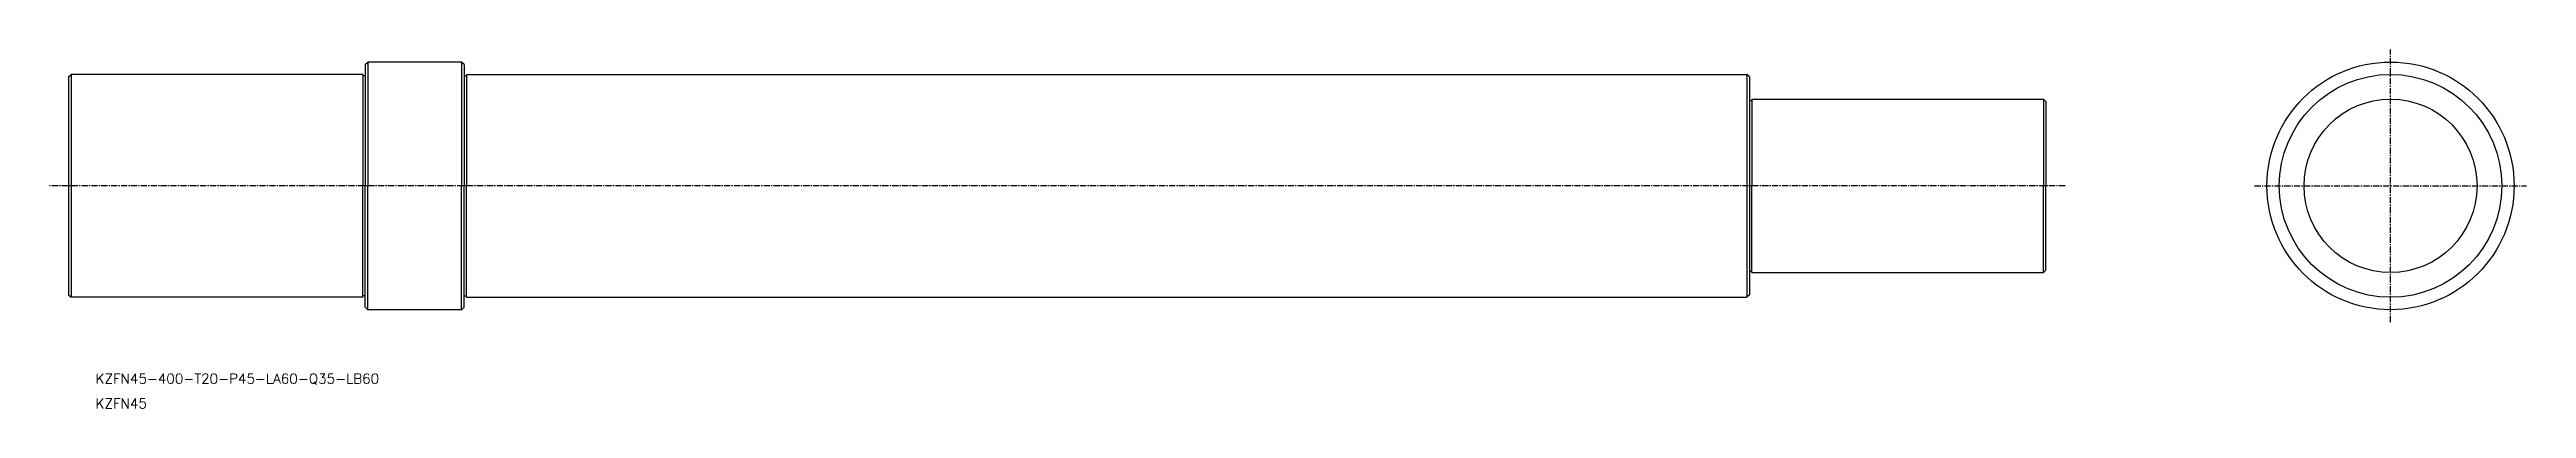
# Model space of a CAD drawing. Extents: x -21507 to -19844, y 30600 to 32306.
# Drawn here: x -21507 to -21006, y 32234 to 32306 of the extents above; entities outside this region: 1.
import ezdxf

# ---------------------------------------------------------------- set-up
doc = ezdxf.new("R2010")
doc.units = 0
doc.header["$PDMODE"] = 1
doc.linetypes.add('CENTER', pattern=[2, 1.25, -0.25, 0.25, -0.25])
doc.layers.get('0').update_dxf_attribs({"linetype": 'CONTINUOUS'})
doc.layers.add('CENTER', color=1, linetype='CENTER')
doc.styles.add('MISUMI', font='txt.shx')

msp = doc.modelspace()

# ---------------------------------------------------------------- linework, layer by layer
at = {"color": 7, "linetype": 'CONTINUOUS'}
for p, q in [((-21443.37, 32303.33), (-21442.87, 32303.83)), ((-21443.37, 32303.33), (-21443.37, 32278.83)), ((-21423.87, 32303.83), (-21442.87, 32303.83)), ((-21442.87, 32303.83), (-21442.87, 32278.83)), ((-21423.87, 32303.83), (-21423.87, 32278.83)), ((-21423.37, 32303.33), (-21423.87, 32303.83)), ((-21423.37, 32303.33), (-21423.37, 32278.83)), ((-21503.37, 32300.83), (-21502.87, 32301.33)), ((-21503.37, 32300.83), (-21503.37, 32256.83)), ((-21443.87, 32301.33), (-21502.87, 32301.33)), ((-21502.87, 32301.33), (-21502.87, 32256.33)), ((-21443.87, 32301.33), (-21443.87, 32278.83)), ((-21443.37, 32301.03), (-21443.87, 32301.03)), ((-21423.37, 32301.03), (-21422.87, 32301.03)), ((-21422.87, 32301.33), (-21163.87, 32301.33)), ((-21422.87, 32301.33), (-21422.87, 32278.83)), ((-21163.87, 32301.33), (-21163.87, 32256.33)), ((-21163.37, 32300.83), (-21163.87, 32301.33)), ((-21163.37, 32300.83), (-21163.37, 32256.83)), ((-21163.37, 32296.03), (-21162.87, 32296.03)), ((-21162.87, 32296.33), (-21103.87, 32296.33)), ((-21162.87, 32296.33), (-21162.87, 32278.83)), ((-21103.87, 32296.33), (-21103.87, 32278.83)), ((-21103.37, 32295.83), (-21103.87, 32296.33)), ((-21103.37, 32295.83), (-21103.37, 32278.83)), ((-21443.87, 32256.33), (-21443.87, 32278.83)), ((-21443.37, 32254.33), (-21443.37, 32278.83)), ((-21442.87, 32253.83), (-21442.87, 32278.83)), ((-21423.87, 32253.83), (-21423.87, 32278.83)), ((-21423.37, 32254.33), (-21423.37, 32278.83)), ((-21422.87, 32256.33), (-21422.87, 32278.83)), ((-21162.87, 32261.33), (-21162.87, 32278.83)), ((-21103.87, 32261.33), (-21103.87, 32278.83)), ((-21103.37, 32261.83), (-21103.37, 32278.83)), ((-21163.37, 32261.63), (-21162.87, 32261.63)), ((-21162.87, 32261.33), (-21103.87, 32261.33)), ((-21103.37, 32261.83), (-21103.87, 32261.33)), ((-21503.37, 32256.83), (-21502.87, 32256.33)), ((-21443.87, 32256.33), (-21502.87, 32256.33)), ((-21443.37, 32256.63), (-21443.87, 32256.63)), ((-21443.37, 32254.33), (-21442.87, 32253.83)), ((-21423.87, 32253.83), (-21442.87, 32253.83)), ((-21423.37, 32254.33), (-21423.87, 32253.83)), ((-21423.37, 32256.63), (-21422.87, 32256.63)), ((-21422.87, 32256.33), (-21163.87, 32256.33)), ((-21163.37, 32256.83), (-21163.87, 32256.33))]:
    msp.add_line(p, q, dxfattribs=at)
for radius in [25, 22.5, 17.5]:
    msp.add_circle((-21033.67, 32278.83), radius, dxfattribs=at)
msp.add_point((-19844.35, 30599.58), dxfattribs=at)
at = {"layer": 'CENTER', "color": 1, "linetype": 'CENTER'}
for p, q in [((-21033.67, 32251.33), (-21033.67, 32306.33)), ((-21099.52, 32278.83), (-21507.23, 32278.83)), ((-21061.17, 32278.83), (-21006.17, 32278.83))]:
    msp.add_line(p, q, dxfattribs=at)

# ---------------------------------------------------------------- texts
at = {"color": 7, "linetype": 'CONTINUOUS', "style": 'MISUMI'}
for s, p in [('KZFN45-400-T20-P45-LA60-Q35-LB60', (-21497.91, 32238.91)), ('KZFN45', (-21497.91, 32233.91))]:
    msp.add_text(s, height=2, dxfattribs=at).set_placement(p)

doc.saveas('drawing.dxf')
